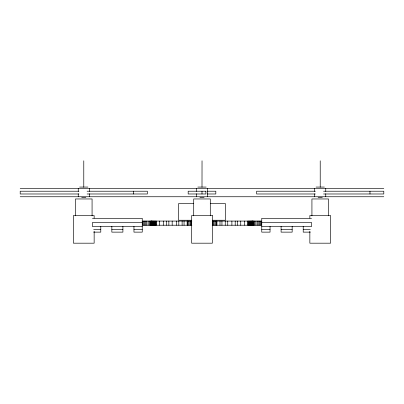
<?xml version="1.0" encoding="UTF-8"?>
<svg xmlns="http://www.w3.org/2000/svg" width="404" height="404" viewBox="0 0 404 404"><rect width="100%" height="100%" fill="white"/><g stroke="black" fill="none" stroke-linecap="round" stroke-linejoin="round"><path stroke-width="0.61" d="M79.633 187.072L87.926 187.072M197.854 187.072L206.146 187.072M316.074 187.072L324.367 187.072M20.2 188.456L383.8 188.456M78.942 191.218L20.2 191.218L20.2 193.986L78.942 193.986M87.107 191.218L147.359 191.218L147.359 193.986L87.107 193.986M207.242 191.218L215.822 191.218L215.822 193.986L207.242 193.986M315.383 191.218L256.641 191.218L256.641 193.986L315.383 193.986M323.548 191.218L383.8 191.218L383.8 193.986L323.548 193.986M20.2 196.748L383.8 196.748M81.709 197.576L85.855 197.576M199.924 197.576L204.076 197.576M318.145 197.576L322.291 197.576M193.541 203.656L178.502 203.656L178.502 220.246L191.663 220.246M210.459 203.656L225.498 203.656L225.498 220.246L212.337 220.246M92.491 218.311L142.248 218.311L142.248 232.133L133.956 232.133L133.956 226.381M311.509 218.311L261.752 218.311L261.752 232.133L270.044 232.133L270.044 226.381M191.865 221.074L142.627 221.074L142.627 225.22L191.865 225.22M212.211 221.074L261.444 221.074L261.444 225.22L212.211 225.22M142.248 222.458L92.491 222.458L92.491 226.604L142.248 226.604M261.752 222.458L311.509 222.458L311.509 226.604L261.752 226.604M93.677 229.366L100.783 229.366M111.842 229.366L122.902 229.366M133.956 229.366L142.248 229.366M261.752 229.366L270.044 229.366M281.098 229.366L292.158 229.366M303.217 229.366L310.322 229.366M93.677 232.133L100.783 232.133L100.783 226.381M310.322 232.133L303.217 232.133L303.217 226.381M369.978 191.218L369.978 193.986M328.513 215.812L328.513 198.96L311.928 198.96L311.928 215.812M325.75 188.456L325.75 191.415M325.75 193.784L325.75 196.748M320.221 160.812L320.221 187.198M314.691 188.456L314.691 191.415M314.691 193.784L314.691 196.748M309.853 218.059L309.853 215.544L330.588 215.544L330.588 243.188L309.853 243.188L309.853 231.25M292.158 226.381L292.158 232.133L281.098 232.133L281.098 226.381M260.641 221.074L260.641 225.22M259.757 221.074L259.757 225.22M258.792 221.074L258.792 225.22M257.464 221.074L257.464 225.22M256.025 221.074L256.025 225.22M254.894 221.074L254.894 225.22M254.01 221.074L254.01 225.22M253.182 221.074L253.151 225.22M253.086 221.074L253.086 225.22M252.985 221.074L252.985 225.22M252.838 221.074L252.838 225.22M252.651 221.074L252.651 225.22M252.429 221.074L252.429 225.22M252.172 221.074L252.172 225.22M251.879 221.074L251.879 225.22M251.556 221.074L251.556 225.22M251.197 221.074L251.197 225.22M250.813 221.074L250.813 225.22M250.404 221.074L250.404 225.22M249.98 221.074L249.98 225.22M249.536 221.074L249.536 225.22M249.071 221.074L249.071 225.22M248.606 221.074L248.606 225.22M248.127 221.074L248.127 225.22M247.647 221.074L247.647 225.22M244.607 221.074L244.607 225.22M240.739 221.074L240.739 225.22M237.416 221.074L237.416 225.22M235.209 221.074L235.209 225.22M231.891 221.074L231.891 225.22M227.74 221.074L227.74 225.22M225.255 221.074L225.255 225.22M221.942 221.074L221.942 225.22M220.003 221.074L220.003 225.22M216.938 221.074L216.938 225.22M216.438 221.074L216.438 225.22M215.499 221.074L215.499 225.22M214.171 221.074L214.171 225.22M213.509 221.074L213.509 225.22M212.706 221.074L212.706 225.22M210.292 215.812L210.292 198.96L193.708 198.96L193.708 215.812M207.53 188.456L207.53 196.748M202.035 160.812L202 187.198M202 191.218L202 193.986M196.47 188.456L196.47 191.415M196.47 193.784L196.47 196.748M191.365 221.074L191.365 225.22M190.562 221.074L190.562 225.22M189.9 221.074L189.9 225.22M188.577 221.074L188.577 225.22M187.633 221.074L187.633 225.22M187.138 221.074L187.138 225.22M184.062 221.074L184.062 225.22M182.123 221.074L182.123 225.22M178.81 221.074L178.81 225.22M176.326 221.074L176.326 225.22M172.175 221.074L172.175 225.22M168.857 221.074L168.857 225.22M166.65 221.074L166.65 225.22M163.327 221.074L163.327 225.22M159.459 221.074L159.459 225.22M156.419 221.074L156.419 225.22M155.949 221.074L155.949 225.22M155.469 221.074L155.469 225.22M155 221.074L155 225.22M154.535 221.074L154.535 225.22M154.091 221.074L154.091 225.22M153.666 221.074L153.666 225.22M153.257 221.074L153.257 225.22M152.879 221.074L152.879 225.22M152.52 221.074L152.52 225.22M152.197 221.074L152.197 225.22M151.904 221.074L151.904 225.22M151.641 221.074L151.641 225.22M151.419 221.074L151.419 225.22M151.237 221.074L151.237 225.22M151.086 221.074L151.086 225.22M150.985 221.074L150.985 225.22M150.899 221.074L150.919 225.22M150.061 221.074L150.061 225.22M149.177 221.074L149.177 225.22M148.046 221.074L148.046 225.22M146.607 221.074L146.607 225.22M145.283 221.074L145.283 225.22M144.319 221.074L144.319 225.22M143.435 221.074L143.435 225.22M133.537 191.218L133.537 193.986M122.902 226.381L122.902 232.133L111.842 232.133L111.842 226.381M94.147 218.059L94.147 215.544L73.412 215.544L73.412 243.188L94.147 243.188L94.147 231.25M92.072 215.812L92.072 198.96L75.487 198.96L75.487 215.812M89.309 188.456L89.309 191.415M89.309 193.784L89.309 196.748M83.779 160.812L83.779 187.198M78.25 188.456L78.25 191.415M78.25 193.784L78.25 196.748M205.899 191.218L188.178 191.218L188.178 193.986L205.899 193.986L205.899 191.218M212.368 215.544L191.632 215.544L191.632 243.188L212.368 243.188L212.368 215.544"/></g></svg>
